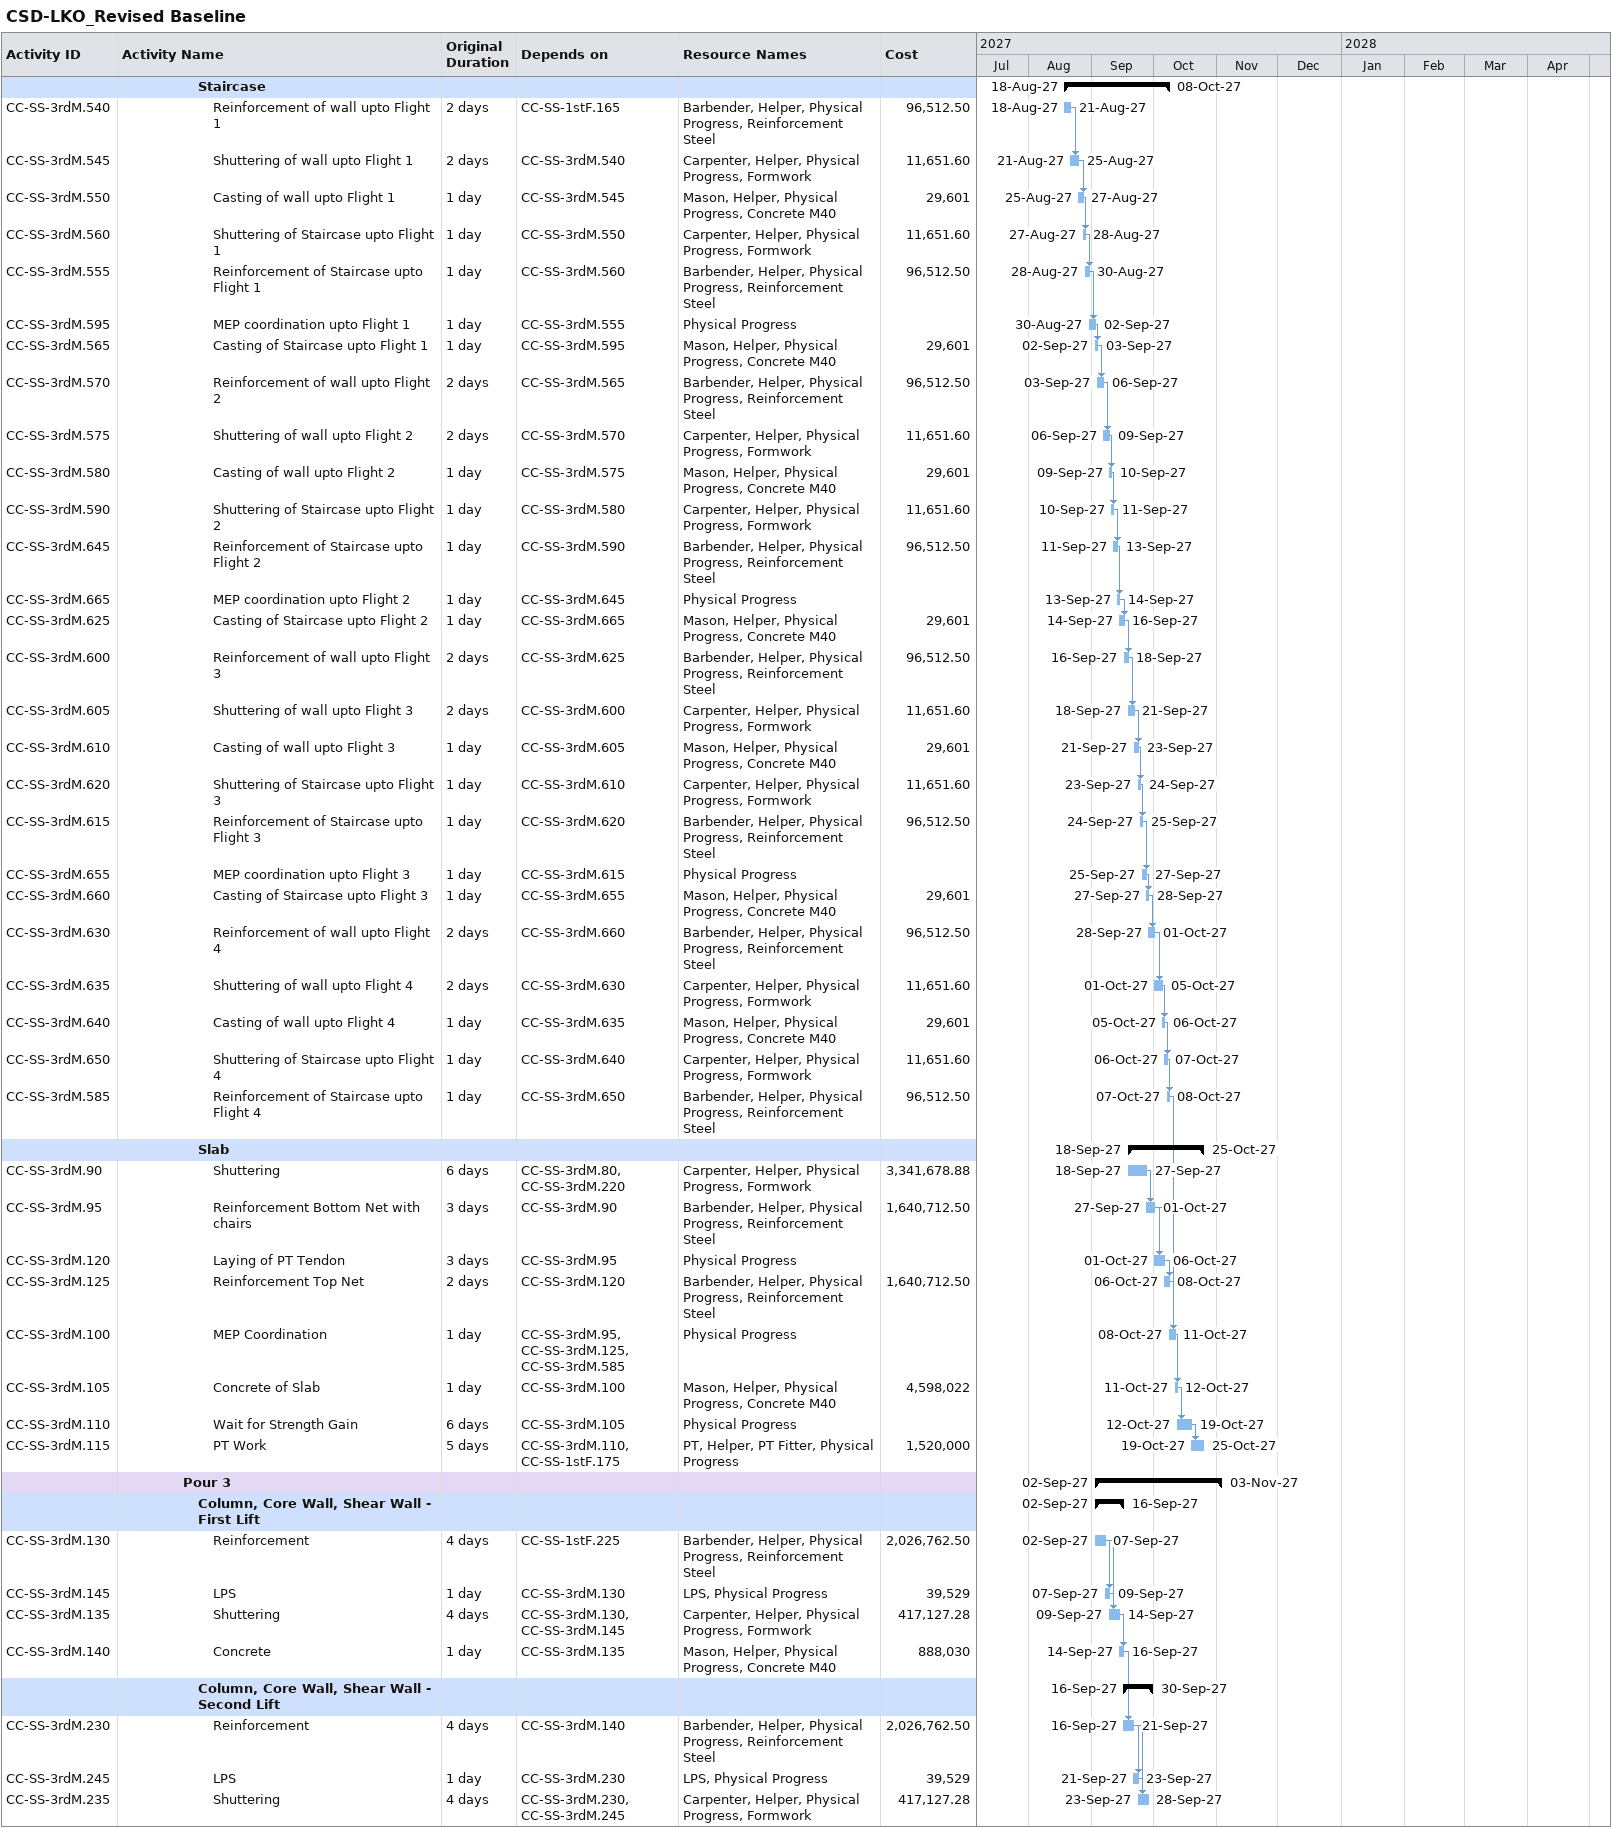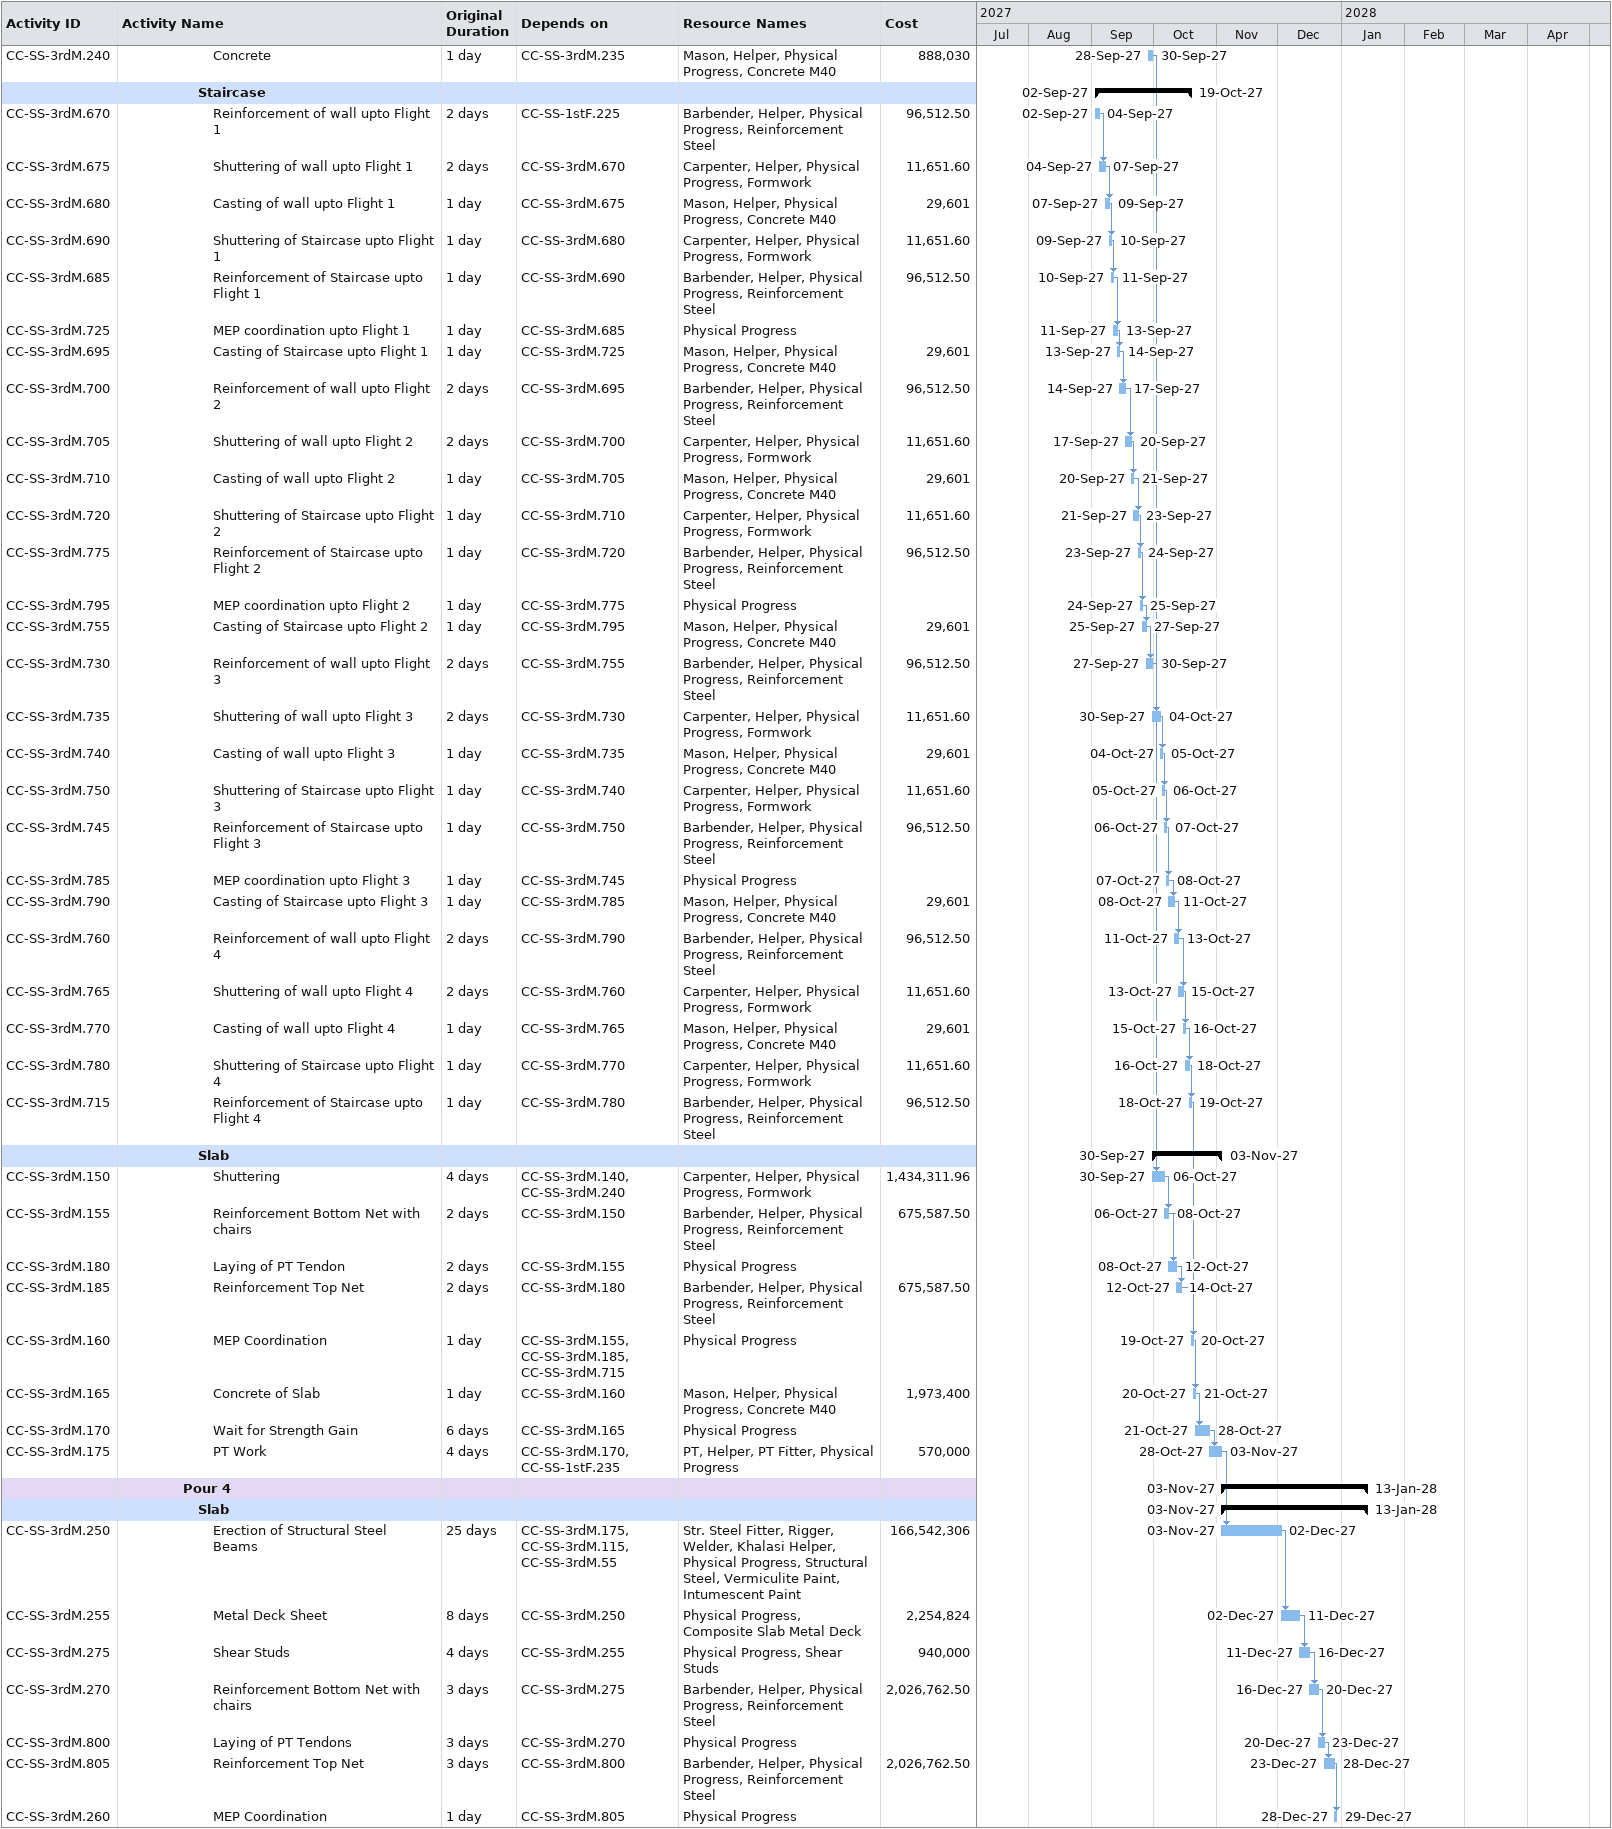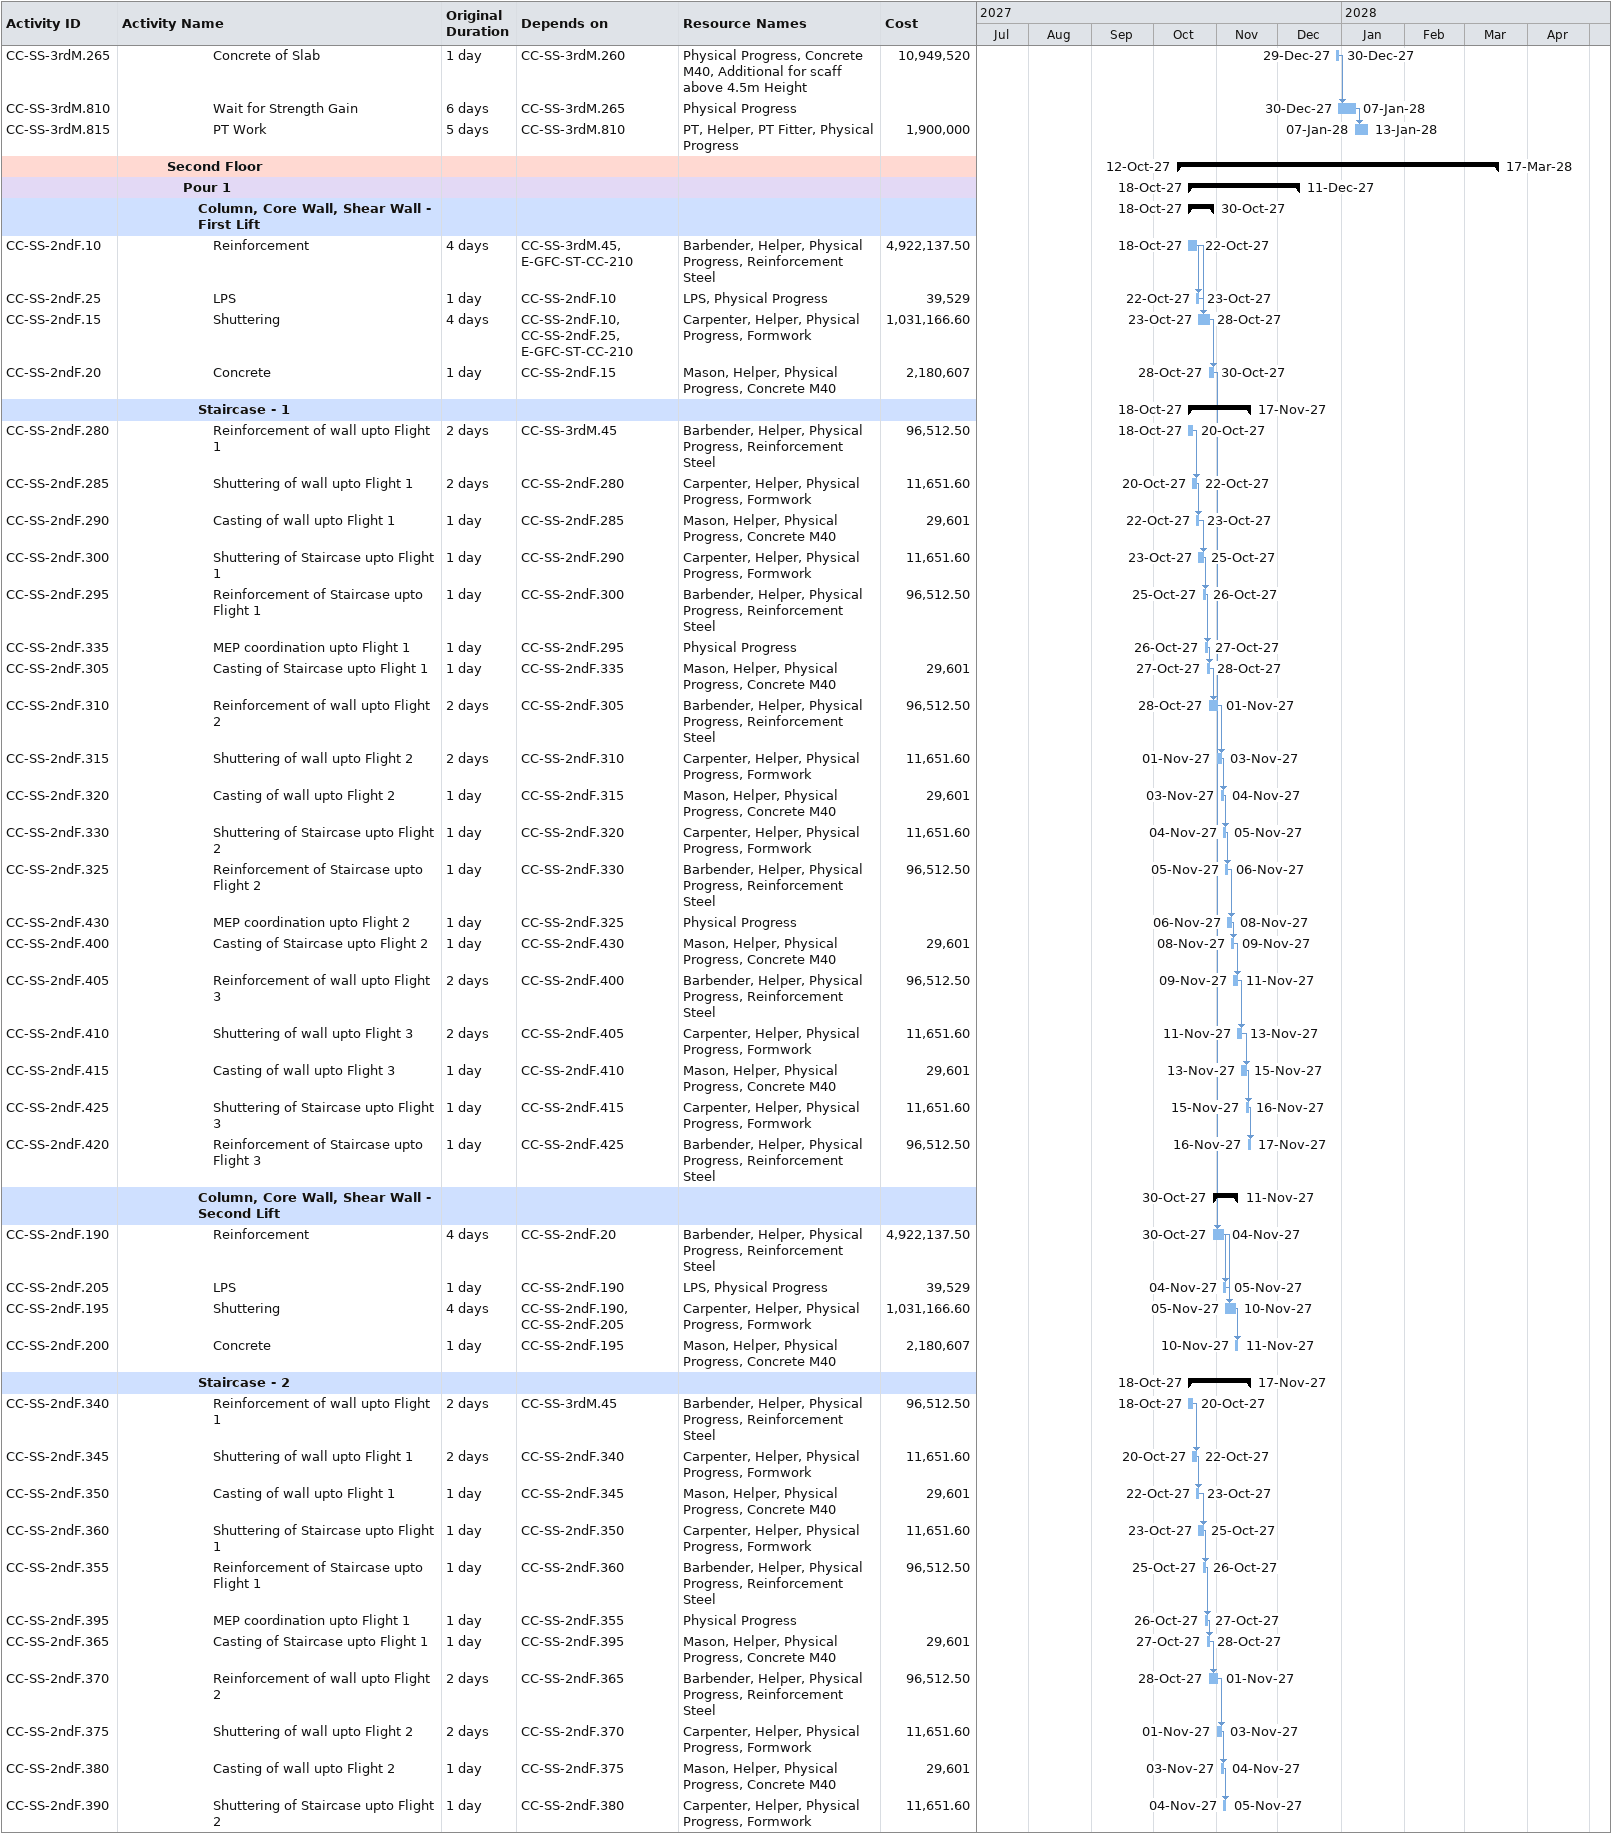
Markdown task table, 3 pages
CSD-LKO_Revised Baseline

| ID | Level | Task | Original duration | Start | Finish | Predecessors | Resources | Cost |
|---|---|---|---|---|---|---|---|---|
|  | 6 | **Staircase** |  | 2027-08-18 | 2027-10-08 |  |  |  |
| CC-SS-3rdM.540 | 7 | Reinforcement of wall upto Flight 1 | 2d | 2027-08-18 | 2027-08-21 | CC-SS-1stF.165 | Barbender, Helper, Physical Progress, Reinforcement Steel | 96512.50 |
| CC-SS-3rdM.545 | 7 | Shuttering of wall upto Flight 1 | 2d | 2027-08-21 | 2027-08-25 | CC-SS-3rdM.540 | Carpenter, Helper, Physical Progress, Formwork | 11651.60 |
| CC-SS-3rdM.550 | 7 | Casting of wall upto Flight 1 | 1d | 2027-08-25 | 2027-08-27 | CC-SS-3rdM.545 | Mason, Helper, Physical Progress, Concrete M40 | 29601 |
| CC-SS-3rdM.560 | 7 | Shuttering of Staircase upto Flight 1 | 1d | 2027-08-27 | 2027-08-28 | CC-SS-3rdM.550 | Carpenter, Helper, Physical Progress, Formwork | 11651.60 |
| CC-SS-3rdM.555 | 7 | Reinforcement of Staircase upto Flight 1 | 1d | 2027-08-28 | 2027-08-30 | CC-SS-3rdM.560 | Barbender, Helper, Physical Progress, Reinforcement Steel | 96512.50 |
| CC-SS-3rdM.595 | 7 | MEP coordination upto Flight 1 | 1d | 2027-08-30 | 2027-09-02 | CC-SS-3rdM.555 | Physical Progress |  |
| CC-SS-3rdM.565 | 7 | Casting of Staircase upto Flight 1 | 1d | 2027-09-02 | 2027-09-03 | CC-SS-3rdM.595 | Mason, Helper, Physical Progress, Concrete M40 | 29601 |
| CC-SS-3rdM.570 | 7 | Reinforcement of wall upto Flight 2 | 2d | 2027-09-03 | 2027-09-06 | CC-SS-3rdM.565 | Barbender, Helper, Physical Progress, Reinforcement Steel | 96512.50 |
| CC-SS-3rdM.575 | 7 | Shuttering of wall upto Flight 2 | 2d | 2027-09-06 | 2027-09-09 | CC-SS-3rdM.570 | Carpenter, Helper, Physical Progress, Formwork | 11651.60 |
| CC-SS-3rdM.580 | 7 | Casting of wall upto Flight 2 | 1d | 2027-09-09 | 2027-09-10 | CC-SS-3rdM.575 | Mason, Helper, Physical Progress, Concrete M40 | 29601 |
| CC-SS-3rdM.590 | 7 | Shuttering of Staircase upto Flight 2 | 1d | 2027-09-10 | 2027-09-11 | CC-SS-3rdM.580 | Carpenter, Helper, Physical Progress, Formwork | 11651.60 |
| CC-SS-3rdM.645 | 7 | Reinforcement of Staircase upto Flight 2 | 1d | 2027-09-11 | 2027-09-13 | CC-SS-3rdM.590 | Barbender, Helper, Physical Progress, Reinforcement Steel | 96512.50 |
| CC-SS-3rdM.665 | 7 | MEP coordination upto Flight 2 | 1d | 2027-09-13 | 2027-09-14 | CC-SS-3rdM.645 | Physical Progress |  |
| CC-SS-3rdM.625 | 7 | Casting of Staircase upto Flight 2 | 1d | 2027-09-14 | 2027-09-16 | CC-SS-3rdM.665 | Mason, Helper, Physical Progress, Concrete M40 | 29601 |
| CC-SS-3rdM.600 | 7 | Reinforcement of wall upto Flight 3 | 2d | 2027-09-16 | 2027-09-18 | CC-SS-3rdM.625 | Barbender, Helper, Physical Progress, Reinforcement Steel | 96512.50 |
| CC-SS-3rdM.605 | 7 | Shuttering of wall upto Flight 3 | 2d | 2027-09-18 | 2027-09-21 | CC-SS-3rdM.600 | Carpenter, Helper, Physical Progress, Formwork | 11651.60 |
| CC-SS-3rdM.610 | 7 | Casting of wall upto Flight 3 | 1d | 2027-09-21 | 2027-09-23 | CC-SS-3rdM.605 | Mason, Helper, Physical Progress, Concrete M40 | 29601 |
| CC-SS-3rdM.620 | 7 | Shuttering of Staircase upto Flight 3 | 1d | 2027-09-23 | 2027-09-24 | CC-SS-3rdM.610 | Carpenter, Helper, Physical Progress, Formwork | 11651.60 |
| CC-SS-3rdM.615 | 7 | Reinforcement of Staircase upto Flight 3 | 1d | 2027-09-24 | 2027-09-25 | CC-SS-3rdM.620 | Barbender, Helper, Physical Progress, Reinforcement Steel | 96512.50 |
| CC-SS-3rdM.655 | 7 | MEP coordination upto Flight 3 | 1d | 2027-09-25 | 2027-09-27 | CC-SS-3rdM.615 | Physical Progress |  |
| CC-SS-3rdM.660 | 7 | Casting of Staircase upto Flight 3 | 1d | 2027-09-27 | 2027-09-28 | CC-SS-3rdM.655 | Mason, Helper, Physical Progress, Concrete M40 | 29601 |
| CC-SS-3rdM.630 | 7 | Reinforcement of wall upto Flight 4 | 2d | 2027-09-28 | 2027-10-01 | CC-SS-3rdM.660 | Barbender, Helper, Physical Progress, Reinforcement Steel | 96512.50 |
| CC-SS-3rdM.635 | 7 | Shuttering of wall upto Flight 4 | 2d | 2027-10-01 | 2027-10-05 | CC-SS-3rdM.630 | Carpenter, Helper, Physical Progress, Formwork | 11651.60 |
| CC-SS-3rdM.640 | 7 | Casting of wall upto Flight 4 | 1d | 2027-10-05 | 2027-10-06 | CC-SS-3rdM.635 | Mason, Helper, Physical Progress, Concrete M40 | 29601 |
| CC-SS-3rdM.650 | 7 | Shuttering of Staircase upto Flight 4 | 1d | 2027-10-06 | 2027-10-07 | CC-SS-3rdM.640 | Carpenter, Helper, Physical Progress, Formwork | 11651.60 |
| CC-SS-3rdM.585 | 7 | Reinforcement of Staircase upto Flight 4 | 1d | 2027-10-07 | 2027-10-08 | CC-SS-3rdM.650 | Barbender, Helper, Physical Progress, Reinforcement Steel | 96512.50 |
|  | 6 | **Slab** |  | 2027-09-18 | 2027-10-25 |  |  |  |
| CC-SS-3rdM.90 | 7 | Shuttering | 6d | 2027-09-18 | 2027-09-27 | CC-SS-3rdM.80, CC-SS-3rdM.220 | Carpenter, Helper, Physical Progress, Formwork | 3341678.88 |
| CC-SS-3rdM.95 | 7 | Reinforcement Bottom Net with chairs | 3d | 2027-09-27 | 2027-10-01 | CC-SS-3rdM.90 | Barbender, Helper, Physical Progress, Reinforcement Steel | 1640712.50 |
| CC-SS-3rdM.120 | 7 | Laying of PT Tendon | 3d | 2027-10-01 | 2027-10-06 | CC-SS-3rdM.95 | Physical Progress |  |
| CC-SS-3rdM.125 | 7 | Reinforcement Top Net | 2d | 2027-10-06 | 2027-10-08 | CC-SS-3rdM.120 | Barbender, Helper, Physical Progress, Reinforcement Steel | 1640712.50 |
| CC-SS-3rdM.100 | 7 | MEP Coordination | 1d | 2027-10-08 | 2027-10-11 | CC-SS-3rdM.95, CC-SS-3rdM.125, CC-SS-3rdM.585 | Physical Progress |  |
| CC-SS-3rdM.105 | 7 | Concrete of Slab | 1d | 2027-10-11 | 2027-10-12 | CC-SS-3rdM.100 | Mason, Helper, Physical Progress, Concrete M40 | 4598022 |
| CC-SS-3rdM.110 | 7 | Wait for Strength Gain | 6d | 2027-10-12 | 2027-10-19 | CC-SS-3rdM.105 | Physical Progress |  |
| CC-SS-3rdM.115 | 7 | PT Work | 5d | 2027-10-19 | 2027-10-25 | CC-SS-3rdM.110, CC-SS-1stF.175 | PT, Helper, PT Fitter, Physical Progress | 1520000 |
|  | 5 | **Pour 3** |  | 2027-09-02 | 2027-11-03 |  |  |  |
|  | 6 | **Column, Core Wall, Shear Wall - First Lift** |  | 2027-09-02 | 2027-09-16 |  |  |  |
| CC-SS-3rdM.130 | 7 | Reinforcement | 4d | 2027-09-02 | 2027-09-07 | CC-SS-1stF.225 | Barbender, Helper, Physical Progress, Reinforcement Steel | 2026762.50 |
| CC-SS-3rdM.145 | 7 | LPS | 1d | 2027-09-07 | 2027-09-09 | CC-SS-3rdM.130 | LPS, Physical Progress | 39529 |
| CC-SS-3rdM.135 | 7 | Shuttering | 4d | 2027-09-09 | 2027-09-14 | CC-SS-3rdM.130, CC-SS-3rdM.145 | Carpenter, Helper, Physical Progress, Formwork | 417127.28 |
| CC-SS-3rdM.140 | 7 | Concrete | 1d | 2027-09-14 | 2027-09-16 | CC-SS-3rdM.135 | Mason, Helper, Physical Progress, Concrete M40 | 888030 |
|  | 6 | **Column, Core Wall, Shear Wall - Second Lift** |  | 2027-09-16 | 2027-09-30 |  |  |  |
| CC-SS-3rdM.230 | 7 | Reinforcement | 4d | 2027-09-16 | 2027-09-21 | CC-SS-3rdM.140 | Barbender, Helper, Physical Progress, Reinforcement Steel | 2026762.50 |
| CC-SS-3rdM.245 | 7 | LPS | 1d | 2027-09-21 | 2027-09-23 | CC-SS-3rdM.230 | LPS, Physical Progress | 39529 |
| CC-SS-3rdM.235 | 7 | Shuttering | 4d | 2027-09-23 | 2027-09-28 | CC-SS-3rdM.230, CC-SS-3rdM.245 | Carpenter, Helper, Physical Progress, Formwork | 417127.28 |
| CC-SS-3rdM.240 | 7 | Concrete | 1d | 2027-09-28 | 2027-09-30 | CC-SS-3rdM.235 | Mason, Helper, Physical Progress, Concrete M40 | 888030 |
|  | 6 | **Staircase** |  | 2027-09-02 | 2027-10-19 |  |  |  |
| CC-SS-3rdM.670 | 7 | Reinforcement of wall upto Flight 1 | 2d | 2027-09-02 | 2027-09-04 | CC-SS-1stF.225 | Barbender, Helper, Physical Progress, Reinforcement Steel | 96512.50 |
| CC-SS-3rdM.675 | 7 | Shuttering of wall upto Flight 1 | 2d | 2027-09-04 | 2027-09-07 | CC-SS-3rdM.670 | Carpenter, Helper, Physical Progress, Formwork | 11651.60 |
| CC-SS-3rdM.680 | 7 | Casting of wall upto Flight 1 | 1d | 2027-09-07 | 2027-09-09 | CC-SS-3rdM.675 | Mason, Helper, Physical Progress, Concrete M40 | 29601 |
| CC-SS-3rdM.690 | 7 | Shuttering of Staircase upto Flight 1 | 1d | 2027-09-09 | 2027-09-10 | CC-SS-3rdM.680 | Carpenter, Helper, Physical Progress, Formwork | 11651.60 |
| CC-SS-3rdM.685 | 7 | Reinforcement of Staircase upto Flight 1 | 1d | 2027-09-10 | 2027-09-11 | CC-SS-3rdM.690 | Barbender, Helper, Physical Progress, Reinforcement Steel | 96512.50 |
| CC-SS-3rdM.725 | 7 | MEP coordination upto Flight 1 | 1d | 2027-09-11 | 2027-09-13 | CC-SS-3rdM.685 | Physical Progress |  |
| CC-SS-3rdM.695 | 7 | Casting of Staircase upto Flight 1 | 1d | 2027-09-13 | 2027-09-14 | CC-SS-3rdM.725 | Mason, Helper, Physical Progress, Concrete M40 | 29601 |
| CC-SS-3rdM.700 | 7 | Reinforcement of wall upto Flight 2 | 2d | 2027-09-14 | 2027-09-17 | CC-SS-3rdM.695 | Barbender, Helper, Physical Progress, Reinforcement Steel | 96512.50 |
| CC-SS-3rdM.705 | 7 | Shuttering of wall upto Flight 2 | 2d | 2027-09-17 | 2027-09-20 | CC-SS-3rdM.700 | Carpenter, Helper, Physical Progress, Formwork | 11651.60 |
| CC-SS-3rdM.710 | 7 | Casting of wall upto Flight 2 | 1d | 2027-09-20 | 2027-09-21 | CC-SS-3rdM.705 | Mason, Helper, Physical Progress, Concrete M40 | 29601 |
| CC-SS-3rdM.720 | 7 | Shuttering of Staircase upto Flight 2 | 1d | 2027-09-21 | 2027-09-23 | CC-SS-3rdM.710 | Carpenter, Helper, Physical Progress, Formwork | 11651.60 |
| CC-SS-3rdM.775 | 7 | Reinforcement of Staircase upto Flight 2 | 1d | 2027-09-23 | 2027-09-24 | CC-SS-3rdM.720 | Barbender, Helper, Physical Progress, Reinforcement Steel | 96512.50 |
| CC-SS-3rdM.795 | 7 | MEP coordination upto Flight 2 | 1d | 2027-09-24 | 2027-09-25 | CC-SS-3rdM.775 | Physical Progress |  |
| CC-SS-3rdM.755 | 7 | Casting of Staircase upto Flight 2 | 1d | 2027-09-25 | 2027-09-27 | CC-SS-3rdM.795 | Mason, Helper, Physical Progress, Concrete M40 | 29601 |
| CC-SS-3rdM.730 | 7 | Reinforcement of wall upto Flight 3 | 2d | 2027-09-27 | 2027-09-30 | CC-SS-3rdM.755 | Barbender, Helper, Physical Progress, Reinforcement Steel | 96512.50 |
| CC-SS-3rdM.735 | 7 | Shuttering of wall upto Flight 3 | 2d | 2027-09-30 | 2027-10-04 | CC-SS-3rdM.730 | Carpenter, Helper, Physical Progress, Formwork | 11651.60 |
| CC-SS-3rdM.740 | 7 | Casting of wall upto Flight 3 | 1d | 2027-10-04 | 2027-10-05 | CC-SS-3rdM.735 | Mason, Helper, Physical Progress, Concrete M40 | 29601 |
| CC-SS-3rdM.750 | 7 | Shuttering of Staircase upto Flight 3 | 1d | 2027-10-05 | 2027-10-06 | CC-SS-3rdM.740 | Carpenter, Helper, Physical Progress, Formwork | 11651.60 |
| CC-SS-3rdM.745 | 7 | Reinforcement of Staircase upto Flight 3 | 1d | 2027-10-06 | 2027-10-07 | CC-SS-3rdM.750 | Barbender, Helper, Physical Progress, Reinforcement Steel | 96512.50 |
| CC-SS-3rdM.785 | 7 | MEP coordination upto Flight 3 | 1d | 2027-10-07 | 2027-10-08 | CC-SS-3rdM.745 | Physical Progress |  |
| CC-SS-3rdM.790 | 7 | Casting of Staircase upto Flight 3 | 1d | 2027-10-08 | 2027-10-11 | CC-SS-3rdM.785 | Mason, Helper, Physical Progress, Concrete M40 | 29601 |
| CC-SS-3rdM.760 | 7 | Reinforcement of wall upto Flight 4 | 2d | 2027-10-11 | 2027-10-13 | CC-SS-3rdM.790 | Barbender, Helper, Physical Progress, Reinforcement Steel | 96512.50 |
| CC-SS-3rdM.765 | 7 | Shuttering of wall upto Flight 4 | 2d | 2027-10-13 | 2027-10-15 | CC-SS-3rdM.760 | Carpenter, Helper, Physical Progress, Formwork | 11651.60 |
| CC-SS-3rdM.770 | 7 | Casting of wall upto Flight 4 | 1d | 2027-10-15 | 2027-10-16 | CC-SS-3rdM.765 | Mason, Helper, Physical Progress, Concrete M40 | 29601 |
| CC-SS-3rdM.780 | 7 | Shuttering of Staircase upto Flight 4 | 1d | 2027-10-16 | 2027-10-18 | CC-SS-3rdM.770 | Carpenter, Helper, Physical Progress, Formwork | 11651.60 |
| CC-SS-3rdM.715 | 7 | Reinforcement of Staircase upto Flight 4 | 1d | 2027-10-18 | 2027-10-19 | CC-SS-3rdM.780 | Barbender, Helper, Physical Progress, Reinforcement Steel | 96512.50 |
|  | 6 | **Slab** |  | 2027-09-30 | 2027-11-03 |  |  |  |
| CC-SS-3rdM.150 | 7 | Shuttering | 4d | 2027-09-30 | 2027-10-06 | CC-SS-3rdM.140, CC-SS-3rdM.240 | Carpenter, Helper, Physical Progress, Formwork | 1434311.96 |
| CC-SS-3rdM.155 | 7 | Reinforcement Bottom Net with chairs | 2d | 2027-10-06 | 2027-10-08 | CC-SS-3rdM.150 | Barbender, Helper, Physical Progress, Reinforcement Steel | 675587.50 |
| CC-SS-3rdM.180 | 7 | Laying of PT Tendon | 2d | 2027-10-08 | 2027-10-12 | CC-SS-3rdM.155 | Physical Progress |  |
| CC-SS-3rdM.185 | 7 | Reinforcement Top Net | 2d | 2027-10-12 | 2027-10-14 | CC-SS-3rdM.180 | Barbender, Helper, Physical Progress, Reinforcement Steel | 675587.50 |
| CC-SS-3rdM.160 | 7 | MEP Coordination | 1d | 2027-10-19 | 2027-10-20 | CC-SS-3rdM.155, CC-SS-3rdM.185, CC-SS-3rdM.715 | Physical Progress |  |
| CC-SS-3rdM.165 | 7 | Concrete of Slab | 1d | 2027-10-20 | 2027-10-21 | CC-SS-3rdM.160 | Mason, Helper, Physical Progress, Concrete M40 | 1973400 |
| CC-SS-3rdM.170 | 7 | Wait for Strength Gain | 6d | 2027-10-21 | 2027-10-28 | CC-SS-3rdM.165 | Physical Progress |  |
| CC-SS-3rdM.175 | 7 | PT Work | 4d | 2027-10-28 | 2027-11-03 | CC-SS-3rdM.170, CC-SS-1stF.235 | PT, Helper, PT Fitter, Physical Progress | 570000 |
|  | 5 | **Pour 4** |  | 2027-11-03 | 2028-01-13 |  |  |  |
|  | 6 | **Slab** |  | 2027-11-03 | 2028-01-13 |  |  |  |
| CC-SS-3rdM.250 | 7 | Erection of Structural Steel Beams | 25d | 2027-11-03 | 2027-12-02 | CC-SS-3rdM.175, CC-SS-3rdM.115, CC-SS-3rdM.55 | Str. Steel Fitter, Rigger, Welder, Khalasi Helper, Physical Progress, Structural Steel, Vermiculite Paint, Intumescent Paint | 166542306 |
| CC-SS-3rdM.255 | 7 | Metal Deck Sheet | 8d | 2027-12-02 | 2027-12-11 | CC-SS-3rdM.250 | Physical Progress, Composite Slab Metal Deck | 2254824 |
| CC-SS-3rdM.275 | 7 | Shear Studs | 4d | 2027-12-11 | 2027-12-16 | CC-SS-3rdM.255 | Physical Progress, Shear Studs | 940000 |
| CC-SS-3rdM.270 | 7 | Reinforcement Bottom Net with chairs | 3d | 2027-12-16 | 2027-12-20 | CC-SS-3rdM.275 | Barbender, Helper, Physical Progress, Reinforcement Steel | 2026762.50 |
| CC-SS-3rdM.800 | 7 | Laying of PT Tendons | 3d | 2027-12-20 | 2027-12-23 | CC-SS-3rdM.270 | Physical Progress |  |
| CC-SS-3rdM.805 | 7 | Reinforcement Top Net | 3d | 2027-12-23 | 2027-12-28 | CC-SS-3rdM.800 | Barbender, Helper, Physical Progress, Reinforcement Steel | 2026762.50 |
| CC-SS-3rdM.260 | 7 | MEP Coordination | 1d | 2027-12-28 | 2027-12-29 | CC-SS-3rdM.805 | Physical Progress |  |
| CC-SS-3rdM.265 | 7 | Concrete of Slab | 1d | 2027-12-29 | 2027-12-30 | CC-SS-3rdM.260 | Physical Progress, Concrete M40, Additional for scaff above 4.5m Height | 10949520 |
| CC-SS-3rdM.810 | 7 | Wait for Strength Gain | 6d | 2027-12-30 | 2028-01-07 | CC-SS-3rdM.265 | Physical Progress |  |
| CC-SS-3rdM.815 | 7 | PT Work | 5d | 2028-01-07 | 2028-01-13 | CC-SS-3rdM.810 | PT, Helper, PT Fitter, Physical Progress | 1900000 |
|  | 4 | **Second Floor** |  | 2027-10-12 | 2028-03-17 |  |  |  |
|  | 5 | **Pour 1** |  | 2027-10-18 | 2027-12-11 |  |  |  |
|  | 6 | **Column, Core Wall, Shear Wall - First Lift** |  | 2027-10-18 | 2027-10-30 |  |  |  |
| CC-SS-2ndF.10 | 7 | Reinforcement | 4d | 2027-10-18 | 2027-10-22 | CC-SS-3rdM.45, E-GFC-ST-CC-210 | Barbender, Helper, Physical Progress, Reinforcement Steel | 4922137.50 |
| CC-SS-2ndF.25 | 7 | LPS | 1d | 2027-10-22 | 2027-10-23 | CC-SS-2ndF.10 | LPS, Physical Progress | 39529 |
| CC-SS-2ndF.15 | 7 | Shuttering | 4d | 2027-10-23 | 2027-10-28 | CC-SS-2ndF.10, CC-SS-2ndF.25, E-GFC-ST-CC-210 | Carpenter, Helper, Physical Progress, Formwork | 1031166.60 |
| CC-SS-2ndF.20 | 7 | Concrete | 1d | 2027-10-28 | 2027-10-30 | CC-SS-2ndF.15 | Mason, Helper, Physical Progress, Concrete M40 | 2180607 |
|  | 6 | **Staircase - 1** |  | 2027-10-18 | 2027-11-17 |  |  |  |
| CC-SS-2ndF.280 | 7 | Reinforcement of wall upto Flight 1 | 2d | 2027-10-18 | 2027-10-20 | CC-SS-3rdM.45 | Barbender, Helper, Physical Progress, Reinforcement Steel | 96512.50 |
| CC-SS-2ndF.285 | 7 | Shuttering of wall upto Flight 1 | 2d | 2027-10-20 | 2027-10-22 | CC-SS-2ndF.280 | Carpenter, Helper, Physical Progress, Formwork | 11651.60 |
| CC-SS-2ndF.290 | 7 | Casting of wall upto Flight 1 | 1d | 2027-10-22 | 2027-10-23 | CC-SS-2ndF.285 | Mason, Helper, Physical Progress, Concrete M40 | 29601 |
| CC-SS-2ndF.300 | 7 | Shuttering of Staircase upto Flight 1 | 1d | 2027-10-23 | 2027-10-25 | CC-SS-2ndF.290 | Carpenter, Helper, Physical Progress, Formwork | 11651.60 |
| CC-SS-2ndF.295 | 7 | Reinforcement of Staircase upto Flight 1 | 1d | 2027-10-25 | 2027-10-26 | CC-SS-2ndF.300 | Barbender, Helper, Physical Progress, Reinforcement Steel | 96512.50 |
| CC-SS-2ndF.335 | 7 | MEP coordination upto Flight 1 | 1d | 2027-10-26 | 2027-10-27 | CC-SS-2ndF.295 | Physical Progress |  |
| CC-SS-2ndF.305 | 7 | Casting of Staircase upto Flight 1 | 1d | 2027-10-27 | 2027-10-28 | CC-SS-2ndF.335 | Mason, Helper, Physical Progress, Concrete M40 | 29601 |
| CC-SS-2ndF.310 | 7 | Reinforcement of wall upto Flight 2 | 2d | 2027-10-28 | 2027-11-01 | CC-SS-2ndF.305 | Barbender, Helper, Physical Progress, Reinforcement Steel | 96512.50 |
| CC-SS-2ndF.315 | 7 | Shuttering of wall upto Flight 2 | 2d | 2027-11-01 | 2027-11-03 | CC-SS-2ndF.310 | Carpenter, Helper, Physical Progress, Formwork | 11651.60 |
| CC-SS-2ndF.320 | 7 | Casting of wall upto Flight 2 | 1d | 2027-11-03 | 2027-11-04 | CC-SS-2ndF.315 | Mason, Helper, Physical Progress, Concrete M40 | 29601 |
| CC-SS-2ndF.330 | 7 | Shuttering of Staircase upto Flight 2 | 1d | 2027-11-04 | 2027-11-05 | CC-SS-2ndF.320 | Carpenter, Helper, Physical Progress, Formwork | 11651.60 |
| CC-SS-2ndF.325 | 7 | Reinforcement of Staircase upto Flight 2 | 1d | 2027-11-05 | 2027-11-06 | CC-SS-2ndF.330 | Barbender, Helper, Physical Progress, Reinforcement Steel | 96512.50 |
| CC-SS-2ndF.430 | 7 | MEP coordination upto Flight 2 | 1d | 2027-11-06 | 2027-11-08 | CC-SS-2ndF.325 | Physical Progress |  |
| CC-SS-2ndF.400 | 7 | Casting of Staircase upto Flight 2 | 1d | 2027-11-08 | 2027-11-09 | CC-SS-2ndF.430 | Mason, Helper, Physical Progress, Concrete M40 | 29601 |
| CC-SS-2ndF.405 | 7 | Reinforcement of wall upto Flight 3 | 2d | 2027-11-09 | 2027-11-11 | CC-SS-2ndF.400 | Barbender, Helper, Physical Progress, Reinforcement Steel | 96512.50 |
| CC-SS-2ndF.410 | 7 | Shuttering of wall upto Flight 3 | 2d | 2027-11-11 | 2027-11-13 | CC-SS-2ndF.405 | Carpenter, Helper, Physical Progress, Formwork | 11651.60 |
| CC-SS-2ndF.415 | 7 | Casting of wall upto Flight 3 | 1d | 2027-11-13 | 2027-11-15 | CC-SS-2ndF.410 | Mason, Helper, Physical Progress, Concrete M40 | 29601 |
| CC-SS-2ndF.425 | 7 | Shuttering of Staircase upto Flight 3 | 1d | 2027-11-15 | 2027-11-16 | CC-SS-2ndF.415 | Carpenter, Helper, Physical Progress, Formwork | 11651.60 |
| CC-SS-2ndF.420 | 7 | Reinforcement of Staircase upto Flight 3 | 1d | 2027-11-16 | 2027-11-17 | CC-SS-2ndF.425 | Barbender, Helper, Physical Progress, Reinforcement Steel | 96512.50 |
|  | 6 | **Column, Core Wall, Shear Wall - Second Lift** |  | 2027-10-30 | 2027-11-11 |  |  |  |
| CC-SS-2ndF.190 | 7 | Reinforcement | 4d | 2027-10-30 | 2027-11-04 | CC-SS-2ndF.20 | Barbender, Helper, Physical Progress, Reinforcement Steel | 4922137.50 |
| CC-SS-2ndF.205 | 7 | LPS | 1d | 2027-11-04 | 2027-11-05 | CC-SS-2ndF.190 | LPS, Physical Progress | 39529 |
| CC-SS-2ndF.195 | 7 | Shuttering | 4d | 2027-11-05 | 2027-11-10 | CC-SS-2ndF.190, CC-SS-2ndF.205 | Carpenter, Helper, Physical Progress, Formwork | 1031166.60 |
| CC-SS-2ndF.200 | 7 | Concrete | 1d | 2027-11-10 | 2027-11-11 | CC-SS-2ndF.195 | Mason, Helper, Physical Progress, Concrete M40 | 2180607 |
|  | 6 | **Staircase - 2** |  | 2027-10-18 | 2027-11-17 |  |  |  |
| CC-SS-2ndF.340 | 7 | Reinforcement of wall upto Flight 1 | 2d | 2027-10-18 | 2027-10-20 | CC-SS-3rdM.45 | Barbender, Helper, Physical Progress, Reinforcement Steel | 96512.50 |
| CC-SS-2ndF.345 | 7 | Shuttering of wall upto Flight 1 | 2d | 2027-10-20 | 2027-10-22 | CC-SS-2ndF.340 | Carpenter, Helper, Physical Progress, Formwork | 11651.60 |
| CC-SS-2ndF.350 | 7 | Casting of wall upto Flight 1 | 1d | 2027-10-22 | 2027-10-23 | CC-SS-2ndF.345 | Mason, Helper, Physical Progress, Concrete M40 | 29601 |
| CC-SS-2ndF.360 | 7 | Shuttering of Staircase upto Flight 1 | 1d | 2027-10-23 | 2027-10-25 | CC-SS-2ndF.350 | Carpenter, Helper, Physical Progress, Formwork | 11651.60 |
| CC-SS-2ndF.355 | 7 | Reinforcement of Staircase upto Flight 1 | 1d | 2027-10-25 | 2027-10-26 | CC-SS-2ndF.360 | Barbender, Helper, Physical Progress, Reinforcement Steel | 96512.50 |
| CC-SS-2ndF.395 | 7 | MEP coordination upto Flight 1 | 1d | 2027-10-26 | 2027-10-27 | CC-SS-2ndF.355 | Physical Progress |  |
| CC-SS-2ndF.365 | 7 | Casting of Staircase upto Flight 1 | 1d | 2027-10-27 | 2027-10-28 | CC-SS-2ndF.395 | Mason, Helper, Physical Progress, Concrete M40 | 29601 |
| CC-SS-2ndF.370 | 7 | Reinforcement of wall upto Flight 2 | 2d | 2027-10-28 | 2027-11-01 | CC-SS-2ndF.365 | Barbender, Helper, Physical Progress, Reinforcement Steel | 96512.50 |
| CC-SS-2ndF.375 | 7 | Shuttering of wall upto Flight 2 | 2d | 2027-11-01 | 2027-11-03 | CC-SS-2ndF.370 | Carpenter, Helper, Physical Progress, Formwork | 11651.60 |
| CC-SS-2ndF.380 | 7 | Casting of wall upto Flight 2 | 1d | 2027-11-03 | 2027-11-04 | CC-SS-2ndF.375 | Mason, Helper, Physical Progress, Concrete M40 | 29601 |
| CC-SS-2ndF.390 | 7 | Shuttering of Staircase upto Flight 2 | 1d | 2027-11-04 | 2027-11-05 | CC-SS-2ndF.380 | Carpenter, Helper, Physical Progress, Formwork | 11651.60 |
